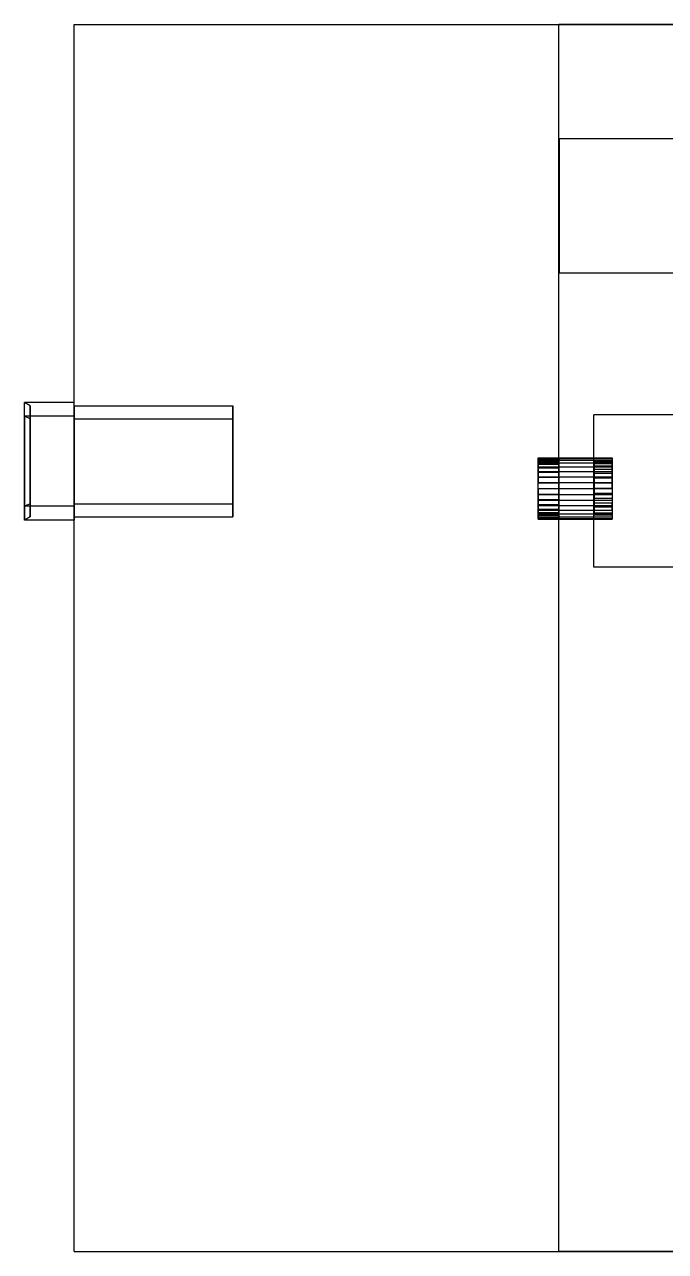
# Model space of a CAD drawing. Extents: x 0.443 to 0.546, y -0.546 to -0.466.
# Drawn here: x 0.4428 to 0.4846, y -0.546 to -0.466 of the extents above; entities that cross this region are included whole.
import ezdxf

# ---------------------------------------------------------------- set-up
doc = ezdxf.new("R2010")
doc.units = 0
doc.header["$MEASUREMENT"] = 0
doc.layers.get('0').update_dxf_attribs({"linetype": 'CONTINUOUS'})

msp = doc.modelspace()

# ---------------------------------------------------------------- linework, layer by layer
for p, q in [((0.445998, -0.545998, -0.545997), (0.445998, -0.465998, -0.545997)), ((0.445998, -0.465998, -0.545997), (0.545998, -0.465998, -0.545997)), ((0.445998, -0.465998, -0.465816), (0.445998, -0.465998, -0.515929)), ((0.445998, -0.465998, -0.545997), (0.445998, -0.465998, -0.515929)), ((0.445998, -0.465998, -0.465816), (0.545998, -0.465998, -0.465816)), ((0.445998, -0.545998, -0.465816), (0.445998, -0.465998, -0.465816)), ((0.477612, -0.545998, -0.465826), (0.477612, -0.465998, -0.465826)), ((0.477612, -0.465998, -0.425925), (0.477612, -0.465998, -0.406246)), ((0.477612, -0.465998, -0.465826), (0.477612, -0.465998, -0.425925)), ((0.477612, -0.545998, -0.406246), (0.477612, -0.465998, -0.406246)), ((0.479905, -0.465998, -0.405997), (0.477612, -0.465998, -0.406246)), ((0.477646, -0.473418, -0.54398), (0.477646, -0.482198, -0.54398)), ((0.477646, -0.473418, -0.54398), (0.477646, -0.473418, -0.489908)), ((0.477646, -0.473418, -0.489908), (0.477646, -0.482198, -0.489908)), ((0.477646, -0.473418, -0.54398), (0.514223, -0.473418, -0.54398)), ((0.477646, -0.473418, -0.489908), (0.514223, -0.473418, -0.489908)), ((0.477646, -0.482198, -0.54398), (0.477646, -0.482198, -0.489908)), ((0.477646, -0.482198, -0.54398), (0.514223, -0.482198, -0.54398)), ((0.477646, -0.482198, -0.489908), (0.514223, -0.482198, -0.489908)), ((0.44314, -0.490851, -0.518015), (0.442767, -0.490636, -0.517665)), ((0.442767, -0.491539, -0.520894), (0.442767, -0.490636, -0.520504)), ((0.442767, -0.490636, -0.520504), (0.442767, -0.490636, -0.517665)), ((0.442767, -0.491539, -0.517301), (0.442767, -0.490636, -0.517665)), ((0.445998, -0.490636, -0.517665), (0.442767, -0.490636, -0.517665)), ((0.445998, -0.490636, -0.520504), (0.442767, -0.490636, -0.520504)), ((0.44314, -0.490851, -0.520158), (0.442767, -0.490636, -0.520504)), ((0.44314, -0.490851, -0.520158), (0.44314, -0.491704, -0.520452)), ((0.44314, -0.490851, -0.520158), (0.44314, -0.490851, -0.518015)), ((0.44314, -0.491704, -0.517741), (0.44314, -0.490851, -0.518015)), ((0.445998, -0.491539, -0.520894), (0.445998, -0.490636, -0.520504)), ((0.445998, -0.490636, -0.520504), (0.445998, -0.490636, -0.517665)), ((0.445998, -0.491539, -0.517301), (0.445998, -0.490636, -0.517665)), ((0.445998, -0.490851, -0.520158), (0.445998, -0.490636, -0.520504)), ((0.445998, -0.490851, -0.520158), (0.445998, -0.491704, -0.520452)), ((0.445998, -0.490851, -0.519086), (0.445998, -0.490851, -0.518015)), ((0.445998, -0.490851, -0.520158), (0.445998, -0.490851, -0.519086)), ((0.445998, -0.491704, -0.517741), (0.445998, -0.490851, -0.518015)), ((0.445998, -0.490851, -0.518015), (0.456345, -0.490851, -0.518015)), ((0.445998, -0.490851, -0.520158), (0.456345, -0.490851, -0.520158)), ((0.456345, -0.490851, -0.520158), (0.456345, -0.491704, -0.520452)), ((0.456345, -0.490851, -0.520158), (0.456345, -0.490851, -0.518015)), ((0.456345, -0.491704, -0.517741), (0.456345, -0.490851, -0.518015)), ((0.44314, -0.491704, -0.520452), (0.442767, -0.491539, -0.520894)), ((0.442767, -0.497412, -0.520894), (0.442767, -0.491539, -0.520894)), ((0.442767, -0.491539, -0.517301), (0.442767, -0.497412, -0.517301)), ((0.445998, -0.491539, -0.517301), (0.442767, -0.491539, -0.517301)), ((0.445998, -0.491539, -0.520894), (0.442767, -0.491539, -0.520894)), ((0.44314, -0.491704, -0.517741), (0.442767, -0.491539, -0.517301)), ((0.44314, -0.497247, -0.520452), (0.44314, -0.491704, -0.520452)), ((0.44314, -0.491704, -0.517741), (0.44314, -0.497247, -0.517741)), ((0.445998, -0.497412, -0.520894), (0.445998, -0.491539, -0.520894)), ((0.445998, -0.491539, -0.517301), (0.445998, -0.497412, -0.517301)), ((0.445998, -0.497247, -0.520452), (0.445998, -0.491704, -0.520452)), ((0.445998, -0.491704, -0.517741), (0.445998, -0.497247, -0.517741)), ((0.445998, -0.491704, -0.517741), (0.456345, -0.491704, -0.517741)), ((0.445998, -0.491704, -0.520452), (0.456345, -0.491704, -0.520452)), ((0.456345, -0.497247, -0.520452), (0.456345, -0.491704, -0.520452)), ((0.456345, -0.491704, -0.517741), (0.456345, -0.497247, -0.517741)), ((0.544715, -0.491457, -0.461241), (0.479905, -0.491457, -0.461241)), ((0.479905, -0.491457, -0.405997), (0.479905, -0.491457, -0.461241)), ((0.476261, -0.494287, -0.428158), (0.476261, -0.494249, -0.427729)), ((0.476261, -0.494249, -0.427729), (0.476261, -0.494287, -0.4273)), ((0.476261, -0.494249, -0.427729), (0.477612, -0.494249, -0.427729)), ((0.476261, -0.494401, -0.428571), (0.476261, -0.494287, -0.428158)), ((0.476261, -0.494287, -0.4273), (0.476261, -0.494401, -0.426887)), ((0.476261, -0.494287, -0.428158), (0.477612, -0.494287, -0.428158)), ((0.476261, -0.494287, -0.4273), (0.477612, -0.494287, -0.4273)), ((0.476261, -0.494383, -0.428138), (0.476261, -0.494346, -0.427729)), ((0.476261, -0.494346, -0.427729), (0.476261, -0.494383, -0.427321)), ((0.476261, -0.494346, -0.427729), (0.477612, -0.494346, -0.427729)), ((0.476261, -0.494491, -0.42853), (0.476261, -0.494383, -0.428138)), ((0.476261, -0.494383, -0.427321), (0.476261, -0.494491, -0.426928)), ((0.476261, -0.494383, -0.427321), (0.477612, -0.494383, -0.427321)), ((0.476261, -0.494383, -0.428138), (0.477612, -0.494383, -0.428138)), ((0.477612, -0.494287, -0.4273), (0.477612, -0.494249, -0.427729)), ((0.477612, -0.494249, -0.427729), (0.477612, -0.494287, -0.428158)), ((0.477612, -0.494249, -0.427729), (0.481103, -0.494249, -0.427729)), ((0.477612, -0.494287, -0.4273), (0.477612, -0.494401, -0.426887)), ((0.477612, -0.494287, -0.428158), (0.477612, -0.494401, -0.428571)), ((0.477612, -0.494287, -0.4273), (0.481103, -0.494287, -0.4273)), ((0.477612, -0.494287, -0.428158), (0.481103, -0.494287, -0.428158)), ((0.477612, -0.494383, -0.427321), (0.477612, -0.494346, -0.427729)), ((0.477612, -0.494346, -0.427729), (0.477612, -0.494383, -0.428138)), ((0.477612, -0.494383, -0.427321), (0.477612, -0.494491, -0.426928)), ((0.477612, -0.494383, -0.428138), (0.477612, -0.494491, -0.42853)), ((0.481103, -0.494287, -0.4273), (0.481103, -0.494249, -0.427729)), ((0.481103, -0.494249, -0.427729), (0.481103, -0.494287, -0.428158)), ((0.481103, -0.494287, -0.4273), (0.481103, -0.494401, -0.426887)), ((0.481103, -0.494287, -0.428158), (0.481103, -0.494401, -0.428571)), ((0.476261, -0.494585, -0.428952), (0.476261, -0.494401, -0.428571)), ((0.476261, -0.494401, -0.426887), (0.476261, -0.494585, -0.426507)), ((0.476261, -0.494401, -0.428571), (0.477612, -0.494401, -0.428571)), ((0.476261, -0.494401, -0.426887), (0.477612, -0.494401, -0.426887)), ((0.476261, -0.494666, -0.428892), (0.476261, -0.494491, -0.42853)), ((0.476261, -0.494491, -0.426928), (0.476261, -0.494666, -0.426566)), ((0.476261, -0.494491, -0.426928), (0.477612, -0.494491, -0.426928)), ((0.476261, -0.494491, -0.42853), (0.477612, -0.494491, -0.42853)), ((0.476261, -0.494833, -0.429285), (0.476261, -0.494585, -0.428952)), ((0.476261, -0.494585, -0.426507), (0.476261, -0.494833, -0.426173)), ((0.476261, -0.494585, -0.428952), (0.477612, -0.494585, -0.428952)), ((0.476261, -0.494585, -0.426507), (0.477612, -0.494585, -0.426507)), ((0.476261, -0.494902, -0.429209), (0.476261, -0.494666, -0.428892)), ((0.476261, -0.494666, -0.426566), (0.476261, -0.494902, -0.426249)), ((0.476261, -0.494666, -0.426566), (0.477612, -0.494666, -0.426566)), ((0.476261, -0.494666, -0.428892), (0.477612, -0.494666, -0.428892)), ((0.476261, -0.495136, -0.429559), (0.476261, -0.494833, -0.429285)), ((0.476261, -0.494833, -0.426173), (0.476261, -0.495136, -0.4259)), ((0.476261, -0.494833, -0.429285), (0.477612, -0.494833, -0.429285)), ((0.476261, -0.494833, -0.426173), (0.477612, -0.494833, -0.426173)), ((0.476261, -0.49519, -0.429469), (0.476261, -0.494902, -0.429209)), ((0.476261, -0.494902, -0.426249), (0.476261, -0.49519, -0.425989)), ((0.476261, -0.494902, -0.426249), (0.477612, -0.494902, -0.426249)), ((0.476261, -0.494902, -0.429209), (0.477612, -0.494902, -0.429209)), ((0.476261, -0.495481, -0.429762), (0.476261, -0.495136, -0.429559)), ((0.476261, -0.495136, -0.4259), (0.476261, -0.495481, -0.425696)), ((0.476261, -0.495136, -0.429559), (0.477612, -0.495136, -0.429559)), ((0.476261, -0.495136, -0.4259), (0.477612, -0.495136, -0.4259)), ((0.476261, -0.495518, -0.429663), (0.476261, -0.49519, -0.429469)), ((0.476261, -0.49519, -0.425989), (0.476261, -0.495518, -0.425796)), ((0.476261, -0.49519, -0.425989), (0.477612, -0.49519, -0.425989)), ((0.476261, -0.49519, -0.429469), (0.477612, -0.49519, -0.429469)), ((0.477612, -0.494401, -0.426887), (0.477612, -0.494585, -0.426507)), ((0.477612, -0.494401, -0.428571), (0.477612, -0.494585, -0.428952)), ((0.477612, -0.494401, -0.426887), (0.481103, -0.494401, -0.426887)), ((0.477612, -0.494401, -0.428571), (0.481103, -0.494401, -0.428571)), ((0.477612, -0.494491, -0.426928), (0.477612, -0.494666, -0.426566)), ((0.477612, -0.494491, -0.42853), (0.477612, -0.494666, -0.428892)), ((0.477612, -0.494833, -0.426173), (0.477612, -0.494585, -0.426507)), ((0.477612, -0.494585, -0.428952), (0.477612, -0.494833, -0.429285)), ((0.477612, -0.494585, -0.428952), (0.481103, -0.494585, -0.428952)), ((0.477612, -0.494585, -0.426507), (0.481103, -0.494585, -0.426507)), ((0.477612, -0.494902, -0.426249), (0.477612, -0.494666, -0.426566)), ((0.477612, -0.494666, -0.428892), (0.477612, -0.494902, -0.429209)), ((0.477612, -0.495108, -0.425925), (0.477612, -0.494833, -0.426173)), ((0.477612, -0.494833, -0.429285), (0.477612, -0.495136, -0.429559)), ((0.477612, -0.494833, -0.429285), (0.481103, -0.494833, -0.429285)), ((0.477612, -0.494833, -0.426173), (0.481103, -0.494833, -0.426173)), ((0.477612, -0.49519, -0.425989), (0.477612, -0.494902, -0.426249)), ((0.477612, -0.494902, -0.429209), (0.477612, -0.49519, -0.429469)), ((0.477612, -0.495108, -0.425925), (0.477612, -0.495136, -0.4259)), ((0.477612, -0.495481, -0.425696), (0.477612, -0.495136, -0.4259)), ((0.477612, -0.495136, -0.429559), (0.477612, -0.495481, -0.429762)), ((0.477612, -0.495136, -0.4259), (0.481103, -0.495136, -0.4259)), ((0.477612, -0.495136, -0.429559), (0.481103, -0.495136, -0.429559)), ((0.477612, -0.495518, -0.425796), (0.477612, -0.49519, -0.425989)), ((0.477612, -0.49519, -0.429469), (0.477612, -0.495518, -0.429663)), ((0.479919, -0.49454, -0.427342), (0.479919, -0.494507, -0.427715)), ((0.479919, -0.494507, -0.427715), (0.479919, -0.49454, -0.428089)), ((0.481103, -0.494507, -0.427715), (0.479919, -0.494507, -0.427715)), ((0.479919, -0.49454, -0.427342), (0.479919, -0.494639, -0.426982)), ((0.479919, -0.49454, -0.428089), (0.479919, -0.494639, -0.428449)), ((0.481103, -0.49454, -0.427342), (0.479919, -0.49454, -0.427342)), ((0.481103, -0.49454, -0.428089), (0.479919, -0.49454, -0.428089)), ((0.479919, -0.494639, -0.426982), (0.479919, -0.4948, -0.426651)), ((0.479919, -0.494639, -0.428449), (0.479919, -0.4948, -0.42878)), ((0.481103, -0.494639, -0.426982), (0.479919, -0.494639, -0.426982)), ((0.481103, -0.494639, -0.428449), (0.479919, -0.494639, -0.428449)), ((0.479919, -0.495016, -0.426361), (0.479919, -0.4948, -0.426651)), ((0.479919, -0.4948, -0.42878), (0.479919, -0.495016, -0.42907)), ((0.481103, -0.4948, -0.42878), (0.479919, -0.4948, -0.42878)), ((0.481103, -0.4948, -0.426651), (0.479919, -0.4948, -0.426651)), ((0.479919, -0.495279, -0.426123), (0.479919, -0.495016, -0.426361)), ((0.479919, -0.495016, -0.42907), (0.479919, -0.495279, -0.429308)), ((0.481103, -0.495016, -0.42907), (0.479919, -0.495016, -0.42907)), ((0.481103, -0.495016, -0.426361), (0.479919, -0.495016, -0.426361)), ((0.481103, -0.494401, -0.426887), (0.481103, -0.494585, -0.426507)), ((0.481103, -0.494401, -0.428571), (0.481103, -0.494585, -0.428952)), ((0.481103, -0.49454, -0.427342), (0.481103, -0.494507, -0.427715)), ((0.481103, -0.494507, -0.427715), (0.481103, -0.49454, -0.428089)), ((0.481103, -0.49454, -0.427342), (0.481103, -0.494639, -0.426982)), ((0.481103, -0.49454, -0.428089), (0.481103, -0.494639, -0.428449)), ((0.481103, -0.494833, -0.426173), (0.481103, -0.494585, -0.426507)), ((0.481103, -0.494585, -0.428952), (0.481103, -0.494833, -0.429285)), ((0.481103, -0.494639, -0.426982), (0.481103, -0.4948, -0.426651)), ((0.481103, -0.494639, -0.428449), (0.481103, -0.4948, -0.42878)), ((0.481103, -0.495016, -0.426361), (0.481103, -0.4948, -0.426651)), ((0.481103, -0.4948, -0.42878), (0.481103, -0.495016, -0.42907)), ((0.481103, -0.495136, -0.4259), (0.481103, -0.494833, -0.426173)), ((0.481103, -0.494833, -0.429285), (0.481103, -0.495136, -0.429559)), ((0.481103, -0.495279, -0.426123), (0.481103, -0.495016, -0.426361)), ((0.481103, -0.495016, -0.42907), (0.481103, -0.495279, -0.429308)), ((0.481103, -0.495481, -0.425696), (0.481103, -0.495136, -0.4259)), ((0.481103, -0.495136, -0.429559), (0.481103, -0.495481, -0.429762)), ((0.476261, -0.495855, -0.429887), (0.476261, -0.495481, -0.429762)), ((0.476261, -0.495481, -0.425696), (0.476261, -0.495855, -0.425571)), ((0.476261, -0.495481, -0.429762), (0.477612, -0.495481, -0.429762)), ((0.476261, -0.495481, -0.425696), (0.477612, -0.495481, -0.425696)), ((0.476261, -0.495874, -0.429782), (0.476261, -0.495518, -0.429663)), ((0.476261, -0.495518, -0.425796), (0.476261, -0.495874, -0.425676)), ((0.476261, -0.495518, -0.429663), (0.477612, -0.495518, -0.429663)), ((0.476261, -0.495518, -0.425796), (0.477612, -0.495518, -0.425796)), ((0.476261, -0.496244, -0.42993), (0.476261, -0.495855, -0.429887)), ((0.476261, -0.496244, -0.425529), (0.476261, -0.495855, -0.425571)), ((0.476261, -0.495855, -0.429887), (0.477612, -0.495855, -0.429887)), ((0.476261, -0.495855, -0.425571), (0.477612, -0.495855, -0.425571)), ((0.476261, -0.496244, -0.429822), (0.476261, -0.495874, -0.429782)), ((0.476261, -0.496244, -0.425636), (0.476261, -0.495874, -0.425676)), ((0.476261, -0.495874, -0.429782), (0.477612, -0.495874, -0.429782)), ((0.476261, -0.495874, -0.425676), (0.477612, -0.495874, -0.425676)), ((0.477612, -0.495855, -0.425571), (0.477612, -0.495481, -0.425696)), ((0.477612, -0.495481, -0.429762), (0.477612, -0.495855, -0.429887)), ((0.477612, -0.495481, -0.429762), (0.481103, -0.495481, -0.429762)), ((0.477612, -0.495481, -0.425696), (0.481103, -0.495481, -0.425696)), ((0.477612, -0.495874, -0.425676), (0.477612, -0.495518, -0.425796)), ((0.477612, -0.495518, -0.429663), (0.477612, -0.495874, -0.429782)), ((0.477612, -0.496244, -0.425529), (0.477612, -0.495855, -0.425571)), ((0.477612, -0.495855, -0.429887), (0.477612, -0.496244, -0.42993)), ((0.477612, -0.495855, -0.429887), (0.481103, -0.495855, -0.429887)), ((0.477612, -0.495855, -0.425571), (0.481103, -0.495855, -0.425571)), ((0.477612, -0.496244, -0.425636), (0.477612, -0.495874, -0.425676)), ((0.477612, -0.495874, -0.429782), (0.477612, -0.496244, -0.429822)), ((0.479919, -0.49558, -0.425946), (0.479919, -0.495279, -0.426123)), ((0.479919, -0.495279, -0.429308), (0.479919, -0.49558, -0.429485)), ((0.481103, -0.495279, -0.429308), (0.479919, -0.495279, -0.429308)), ((0.481103, -0.495279, -0.426123), (0.479919, -0.495279, -0.426123)), ((0.479919, -0.495906, -0.425837), (0.479919, -0.49558, -0.425946)), ((0.479919, -0.49558, -0.429485), (0.479919, -0.495906, -0.429594)), ((0.481103, -0.49558, -0.429485), (0.479919, -0.49558, -0.429485)), ((0.481103, -0.49558, -0.425946), (0.479919, -0.49558, -0.425946)), ((0.479919, -0.496244, -0.4258), (0.479919, -0.495906, -0.425837)), ((0.479919, -0.495906, -0.429594), (0.479919, -0.496244, -0.429631)), ((0.481103, -0.495906, -0.425837), (0.479919, -0.495906, -0.425837)), ((0.481103, -0.495906, -0.429594), (0.479919, -0.495906, -0.429594)), ((0.481103, -0.49558, -0.425946), (0.481103, -0.495279, -0.426123)), ((0.481103, -0.495279, -0.429308), (0.481103, -0.49558, -0.429485)), ((0.481103, -0.495855, -0.425571), (0.481103, -0.495481, -0.425696)), ((0.481103, -0.495481, -0.429762), (0.481103, -0.495855, -0.429887)), ((0.481103, -0.495906, -0.425837), (0.481103, -0.49558, -0.425946)), ((0.481103, -0.49558, -0.429485), (0.481103, -0.495906, -0.429594)), ((0.481103, -0.496244, -0.425529), (0.481103, -0.495855, -0.425571)), ((0.481103, -0.495855, -0.429887), (0.481103, -0.496244, -0.42993)), ((0.481103, -0.496244, -0.4258), (0.481103, -0.495906, -0.425837)), ((0.481103, -0.495906, -0.429594), (0.481103, -0.496244, -0.429631)), ((0.476261, -0.496244, -0.425529), (0.476261, -0.496634, -0.425571)), ((0.476261, -0.496634, -0.429887), (0.476261, -0.496244, -0.42993)), ((0.476261, -0.496244, -0.425636), (0.476261, -0.496615, -0.425676)), ((0.476261, -0.496615, -0.429782), (0.476261, -0.496244, -0.429822)), ((0.476261, -0.496244, -0.42993), (0.477612, -0.496244, -0.42993)), ((0.476261, -0.496244, -0.425636), (0.477612, -0.496244, -0.425636)), ((0.476261, -0.496244, -0.429822), (0.477612, -0.496244, -0.429822)), ((0.476261, -0.496244, -0.425529), (0.477612, -0.496244, -0.425529)), ((0.476261, -0.496615, -0.425676), (0.476261, -0.496971, -0.425796)), ((0.476261, -0.496971, -0.429663), (0.476261, -0.496615, -0.429782)), ((0.476261, -0.496615, -0.429782), (0.477612, -0.496615, -0.429782)), ((0.476261, -0.496615, -0.425676), (0.477612, -0.496615, -0.425676)), ((0.476261, -0.496634, -0.425571), (0.476261, -0.497008, -0.425696)), ((0.476261, -0.497008, -0.429762), (0.476261, -0.496634, -0.429887)), ((0.476261, -0.496634, -0.429887), (0.477612, -0.496634, -0.429887)), ((0.476261, -0.496634, -0.425571), (0.477612, -0.496634, -0.425571)), ((0.477612, -0.496244, -0.425529), (0.477612, -0.496634, -0.425571)), ((0.477612, -0.496244, -0.425636), (0.477612, -0.496615, -0.425676)), ((0.477612, -0.496244, -0.429822), (0.477612, -0.496615, -0.429782)), ((0.477612, -0.496244, -0.42993), (0.477612, -0.496634, -0.429887)), ((0.477612, -0.496244, -0.42993), (0.481103, -0.496244, -0.42993)), ((0.477612, -0.496244, -0.425529), (0.481103, -0.496244, -0.425529)), ((0.477612, -0.496971, -0.425796), (0.477612, -0.496615, -0.425676)), ((0.477612, -0.496615, -0.429782), (0.477612, -0.496971, -0.429663)), ((0.477612, -0.496634, -0.425571), (0.477612, -0.497008, -0.425696)), ((0.477612, -0.496634, -0.429887), (0.477612, -0.497008, -0.429762)), ((0.477612, -0.496634, -0.425571), (0.481103, -0.496634, -0.425571)), ((0.477612, -0.496634, -0.429887), (0.481103, -0.496634, -0.429887)), ((0.479919, -0.496244, -0.4258), (0.479919, -0.496583, -0.425837)), ((0.479919, -0.496244, -0.429631), (0.479919, -0.496583, -0.429594)), ((0.481103, -0.496244, -0.4258), (0.479919, -0.496244, -0.4258)), ((0.481103, -0.496244, -0.429631), (0.479919, -0.496244, -0.429631)), ((0.479919, -0.496583, -0.425837), (0.479919, -0.496909, -0.425946)), ((0.479919, -0.496583, -0.429594), (0.479919, -0.496909, -0.429485)), ((0.481103, -0.496583, -0.425837), (0.479919, -0.496583, -0.425837)), ((0.481103, -0.496583, -0.429594), (0.479919, -0.496583, -0.429594)), ((0.481103, -0.496244, -0.425529), (0.481103, -0.496634, -0.425571)), ((0.481103, -0.496244, -0.42993), (0.481103, -0.496634, -0.429887)), ((0.481103, -0.496244, -0.4258), (0.481103, -0.496583, -0.425837)), ((0.481103, -0.496244, -0.429631), (0.481103, -0.496583, -0.429594)), ((0.481103, -0.496583, -0.425837), (0.481103, -0.496909, -0.425946)), ((0.481103, -0.496583, -0.429594), (0.481103, -0.496909, -0.429485)), ((0.481103, -0.496634, -0.425571), (0.481103, -0.497008, -0.425696)), ((0.481103, -0.496634, -0.429887), (0.481103, -0.497008, -0.429762)), ((0.44314, -0.497247, -0.517741), (0.442767, -0.497412, -0.517301)), ((0.44314, -0.497247, -0.520452), (0.442767, -0.497412, -0.520894)), ((0.442767, -0.498315, -0.520504), (0.442767, -0.497412, -0.520894)), ((0.442767, -0.497412, -0.517301), (0.442767, -0.498315, -0.517665)), ((0.445998, -0.497412, -0.517301), (0.442767, -0.497412, -0.517301)), ((0.445998, -0.497412, -0.520894), (0.442767, -0.497412, -0.520894)), ((0.44314, -0.4981, -0.520158), (0.44314, -0.497247, -0.520452)), ((0.44314, -0.497247, -0.517741), (0.44314, -0.4981, -0.518015)), ((0.445998, -0.4981, -0.520158), (0.445998, -0.497247, -0.520452)), ((0.445998, -0.497247, -0.517741), (0.445998, -0.4981, -0.518015)), ((0.445998, -0.497247, -0.517741), (0.456345, -0.497247, -0.517741)), ((0.445998, -0.497247, -0.520452), (0.456345, -0.497247, -0.520452)), ((0.445998, -0.498315, -0.520504), (0.445998, -0.497412, -0.520894)), ((0.445998, -0.497412, -0.517301), (0.445998, -0.498315, -0.517665)), ((0.456345, -0.4981, -0.520158), (0.456345, -0.497247, -0.520452)), ((0.456345, -0.497247, -0.517741), (0.456345, -0.4981, -0.518015)), ((0.476261, -0.496971, -0.425796), (0.476261, -0.497299, -0.425989)), ((0.476261, -0.497299, -0.429469), (0.476261, -0.496971, -0.429663)), ((0.476261, -0.496971, -0.429663), (0.477612, -0.496971, -0.429663)), ((0.476261, -0.496971, -0.425796), (0.477612, -0.496971, -0.425796)), ((0.476261, -0.497008, -0.425696), (0.476261, -0.497353, -0.4259)), ((0.476261, -0.497353, -0.429559), (0.476261, -0.497008, -0.429762)), ((0.476261, -0.497008, -0.425696), (0.477612, -0.497008, -0.425696)), ((0.476261, -0.497008, -0.429762), (0.477612, -0.497008, -0.429762)), ((0.476261, -0.497299, -0.425989), (0.476261, -0.497587, -0.426249)), ((0.476261, -0.497587, -0.429209), (0.476261, -0.497299, -0.429469)), ((0.476261, -0.497299, -0.429469), (0.477612, -0.497299, -0.429469)), ((0.476261, -0.497299, -0.425989), (0.477612, -0.497299, -0.425989)), ((0.476261, -0.497353, -0.4259), (0.476261, -0.497656, -0.426173)), ((0.476261, -0.497656, -0.429285), (0.476261, -0.497353, -0.429559)), ((0.476261, -0.497353, -0.4259), (0.477612, -0.497353, -0.4259)), ((0.476261, -0.497353, -0.429559), (0.477612, -0.497353, -0.429559)), ((0.476261, -0.497587, -0.426249), (0.476261, -0.497823, -0.426566)), ((0.476261, -0.497823, -0.428892), (0.476261, -0.497587, -0.429209)), ((0.476261, -0.497587, -0.429209), (0.477612, -0.497587, -0.429209)), ((0.476261, -0.497587, -0.426249), (0.477612, -0.497587, -0.426249)), ((0.477612, -0.496971, -0.425796), (0.477612, -0.497299, -0.425989)), ((0.477612, -0.496971, -0.429663), (0.477612, -0.497299, -0.429469)), ((0.477612, -0.497008, -0.425696), (0.477612, -0.497353, -0.4259)), ((0.477612, -0.497008, -0.429762), (0.477612, -0.497353, -0.429559)), ((0.477612, -0.497008, -0.425696), (0.481103, -0.497008, -0.425696)), ((0.477612, -0.497008, -0.429762), (0.481103, -0.497008, -0.429762)), ((0.477612, -0.497299, -0.425989), (0.477612, -0.497587, -0.426249)), ((0.477612, -0.497587, -0.429209), (0.477612, -0.497299, -0.429469)), ((0.477612, -0.497353, -0.4259), (0.477612, -0.497381, -0.425925)), ((0.477612, -0.497656, -0.429285), (0.477612, -0.497353, -0.429559)), ((0.477612, -0.497353, -0.429559), (0.481103, -0.497353, -0.429559)), ((0.477612, -0.497353, -0.4259), (0.481103, -0.497353, -0.4259)), ((0.477612, -0.497381, -0.425925), (0.477612, -0.497656, -0.426173)), ((0.477612, -0.497587, -0.426249), (0.477612, -0.497823, -0.426566)), ((0.477612, -0.497587, -0.429209), (0.477612, -0.497823, -0.428892)), ((0.479919, -0.496909, -0.425946), (0.479919, -0.49721, -0.426123)), ((0.479919, -0.496909, -0.429485), (0.479919, -0.49721, -0.429308)), ((0.481103, -0.496909, -0.425946), (0.479919, -0.496909, -0.425946)), ((0.481103, -0.496909, -0.429485), (0.479919, -0.496909, -0.429485)), ((0.479919, -0.49721, -0.426123), (0.479919, -0.497473, -0.426361)), ((0.479919, -0.497473, -0.42907), (0.479919, -0.49721, -0.429308)), ((0.481103, -0.49721, -0.429308), (0.479919, -0.49721, -0.429308)), ((0.481103, -0.49721, -0.426123), (0.479919, -0.49721, -0.426123)), ((0.479919, -0.497473, -0.426361), (0.479919, -0.497689, -0.426651)), ((0.479919, -0.497473, -0.42907), (0.479919, -0.497689, -0.42878)), ((0.481103, -0.497473, -0.42907), (0.479919, -0.497473, -0.42907)), ((0.481103, -0.497473, -0.426361), (0.479919, -0.497473, -0.426361)), ((0.481103, -0.496909, -0.425946), (0.481103, -0.49721, -0.426123)), ((0.481103, -0.496909, -0.429485), (0.481103, -0.49721, -0.429308)), ((0.481103, -0.497008, -0.425696), (0.481103, -0.497353, -0.4259)), ((0.481103, -0.497008, -0.429762), (0.481103, -0.497353, -0.429559)), ((0.481103, -0.49721, -0.426123), (0.481103, -0.497473, -0.426361)), ((0.481103, -0.497473, -0.42907), (0.481103, -0.49721, -0.429308)), ((0.481103, -0.497353, -0.4259), (0.481103, -0.497656, -0.426173)), ((0.481103, -0.497656, -0.429285), (0.481103, -0.497353, -0.429559)), ((0.481103, -0.497473, -0.426361), (0.481103, -0.497689, -0.426651)), ((0.481103, -0.497473, -0.42907), (0.481103, -0.497689, -0.42878)), ((0.44314, -0.4981, -0.518015), (0.442767, -0.498315, -0.517665)), ((0.44314, -0.4981, -0.520158), (0.442767, -0.498315, -0.520504)), ((0.442767, -0.498315, -0.520504), (0.442767, -0.498315, -0.517665)), ((0.445998, -0.498315, -0.517665), (0.442767, -0.498315, -0.517665)), ((0.445998, -0.498315, -0.520504), (0.442767, -0.498315, -0.520504)), ((0.44314, -0.4981, -0.520158), (0.44314, -0.4981, -0.518015)), ((0.445998, -0.4981, -0.518015), (0.445998, -0.4981, -0.519086)), ((0.445998, -0.4981, -0.520158), (0.445998, -0.4981, -0.519086)), ((0.445998, -0.4981, -0.518015), (0.456345, -0.4981, -0.518015)), ((0.445998, -0.4981, -0.520158), (0.456345, -0.4981, -0.520158)), ((0.445998, -0.4981, -0.520158), (0.445998, -0.498315, -0.520504)), ((0.445998, -0.498315, -0.520504), (0.445998, -0.498315, -0.517665)), ((0.456345, -0.4981, -0.520158), (0.456345, -0.4981, -0.518015)), ((0.476261, -0.497656, -0.426173), (0.476261, -0.497904, -0.426507)), ((0.476261, -0.497904, -0.428952), (0.476261, -0.497656, -0.429285)), ((0.476261, -0.497656, -0.426173), (0.477612, -0.497656, -0.426173)), ((0.476261, -0.497656, -0.429285), (0.477612, -0.497656, -0.429285)), ((0.476261, -0.497823, -0.426566), (0.476261, -0.497998, -0.426928)), ((0.476261, -0.497998, -0.42853), (0.476261, -0.497823, -0.428892)), ((0.476261, -0.497823, -0.428892), (0.477612, -0.497823, -0.428892)), ((0.476261, -0.497823, -0.426566), (0.477612, -0.497823, -0.426566)), ((0.476261, -0.497904, -0.426507), (0.476261, -0.498088, -0.426887)), ((0.476261, -0.498088, -0.428571), (0.476261, -0.497904, -0.428952)), ((0.476261, -0.497904, -0.426507), (0.477612, -0.497904, -0.426507)), ((0.476261, -0.497904, -0.428952), (0.477612, -0.497904, -0.428952)), ((0.476261, -0.497998, -0.426928), (0.476261, -0.498106, -0.427321)), ((0.476261, -0.498106, -0.428138), (0.476261, -0.497998, -0.42853)), ((0.476261, -0.497998, -0.426928), (0.477612, -0.497998, -0.426928)), ((0.476261, -0.497998, -0.42853), (0.477612, -0.497998, -0.42853)), ((0.476261, -0.498088, -0.426887), (0.476261, -0.498202, -0.4273)), ((0.476261, -0.498202, -0.428158), (0.476261, -0.498088, -0.428571)), ((0.476261, -0.498088, -0.426887), (0.477612, -0.498088, -0.426887)), ((0.476261, -0.498088, -0.428571), (0.477612, -0.498088, -0.428571)), ((0.476261, -0.498106, -0.427321), (0.476261, -0.498143, -0.427729)), ((0.476261, -0.498143, -0.427729), (0.476261, -0.498106, -0.428138)), ((0.476261, -0.498106, -0.428138), (0.477612, -0.498106, -0.428138)), ((0.476261, -0.498106, -0.427321), (0.477612, -0.498106, -0.427321)), ((0.476261, -0.498143, -0.427729), (0.477612, -0.498143, -0.427729)), ((0.476261, -0.498202, -0.4273), (0.476261, -0.49824, -0.427729)), ((0.476261, -0.49824, -0.427729), (0.476261, -0.498202, -0.428158)), ((0.476261, -0.498202, -0.4273), (0.477612, -0.498202, -0.4273)), ((0.476261, -0.498202, -0.428158), (0.477612, -0.498202, -0.428158)), ((0.476261, -0.49824, -0.427729), (0.477612, -0.49824, -0.427729)), ((0.477612, -0.497656, -0.426173), (0.477612, -0.497904, -0.426507)), ((0.477612, -0.497656, -0.429285), (0.477612, -0.497904, -0.428952)), ((0.477612, -0.497656, -0.426173), (0.481103, -0.497656, -0.426173)), ((0.477612, -0.497656, -0.429285), (0.481103, -0.497656, -0.429285)), ((0.477612, -0.497823, -0.426566), (0.477612, -0.497998, -0.426928)), ((0.477612, -0.497823, -0.428892), (0.477612, -0.497998, -0.42853)), ((0.477612, -0.497904, -0.426507), (0.477612, -0.498088, -0.426887)), ((0.477612, -0.497904, -0.428952), (0.477612, -0.498088, -0.428571)), ((0.477612, -0.497904, -0.426507), (0.481103, -0.497904, -0.426507)), ((0.477612, -0.497904, -0.428952), (0.481103, -0.497904, -0.428952)), ((0.477612, -0.497998, -0.426928), (0.477612, -0.498106, -0.427321)), ((0.477612, -0.497998, -0.42853), (0.477612, -0.498106, -0.428138)), ((0.477612, -0.498088, -0.426887), (0.477612, -0.498202, -0.4273)), ((0.477612, -0.498088, -0.428571), (0.477612, -0.498202, -0.428158)), ((0.477612, -0.498088, -0.426887), (0.481103, -0.498088, -0.426887)), ((0.477612, -0.498088, -0.428571), (0.481103, -0.498088, -0.428571)), ((0.477612, -0.498106, -0.427321), (0.477612, -0.498143, -0.427729)), ((0.477612, -0.498143, -0.427729), (0.477612, -0.498106, -0.428138)), ((0.477612, -0.498202, -0.4273), (0.477612, -0.49824, -0.427729)), ((0.477612, -0.49824, -0.427729), (0.477612, -0.498202, -0.428158)), ((0.477612, -0.498202, -0.4273), (0.481103, -0.498202, -0.4273)), ((0.477612, -0.498202, -0.428158), (0.481103, -0.498202, -0.428158)), ((0.477612, -0.49824, -0.427729), (0.481103, -0.49824, -0.427729)), ((0.479919, -0.497689, -0.426651), (0.479919, -0.49785, -0.426982)), ((0.479919, -0.497689, -0.42878), (0.479919, -0.49785, -0.428449)), ((0.481103, -0.497689, -0.42878), (0.479919, -0.497689, -0.42878)), ((0.481103, -0.497689, -0.426651), (0.479919, -0.497689, -0.426651)), ((0.479919, -0.49785, -0.426982), (0.479919, -0.497949, -0.427342)), ((0.479919, -0.49785, -0.428449), (0.479919, -0.497949, -0.428089)), ((0.481103, -0.49785, -0.428449), (0.479919, -0.49785, -0.428449)), ((0.481103, -0.49785, -0.426982), (0.479919, -0.49785, -0.426982)), ((0.479919, -0.497949, -0.427342), (0.479919, -0.497982, -0.427715)), ((0.479919, -0.497982, -0.427715), (0.479919, -0.497949, -0.428089)), ((0.481103, -0.497949, -0.428089), (0.479919, -0.497949, -0.428089)), ((0.481103, -0.497949, -0.427342), (0.479919, -0.497949, -0.427342)), ((0.481103, -0.497982, -0.427715), (0.479919, -0.497982, -0.427715)), ((0.481103, -0.497656, -0.426173), (0.481103, -0.497904, -0.426507)), ((0.481103, -0.497656, -0.429285), (0.481103, -0.497904, -0.428952)), ((0.481103, -0.497689, -0.426651), (0.481103, -0.49785, -0.426982)), ((0.481103, -0.497689, -0.42878), (0.481103, -0.49785, -0.428449)), ((0.481103, -0.49785, -0.426982), (0.481103, -0.497949, -0.427342)), ((0.481103, -0.49785, -0.428449), (0.481103, -0.497949, -0.428089)), ((0.481103, -0.497904, -0.426507), (0.481103, -0.498088, -0.426887)), ((0.481103, -0.497904, -0.428952), (0.481103, -0.498088, -0.428571)), ((0.481103, -0.497949, -0.427342), (0.481103, -0.497982, -0.427715)), ((0.481103, -0.497982, -0.427715), (0.481103, -0.497949, -0.428089)), ((0.481103, -0.498088, -0.426887), (0.481103, -0.498202, -0.4273)), ((0.481103, -0.498088, -0.428571), (0.481103, -0.498202, -0.428158)), ((0.481103, -0.498202, -0.4273), (0.481103, -0.49824, -0.427729)), ((0.481103, -0.49824, -0.427729), (0.481103, -0.498202, -0.428158)), ((0.544715, -0.501386, -0.461241), (0.479905, -0.501386, -0.461241)), ((0.479905, -0.501386, -0.405997), (0.479905, -0.501386, -0.461241)), ((0.445998, -0.545998, -0.545997), (0.545998, -0.545998, -0.545997)), ((0.445998, -0.545998, -0.545997), (0.445998, -0.545998, -0.515929)), ((0.445998, -0.545998, -0.515929), (0.445998, -0.545998, -0.465816)), ((0.445998, -0.545998, -0.465816), (0.545998, -0.545998, -0.465816)), ((0.477612, -0.545998, -0.425925), (0.477612, -0.545998, -0.406246)), ((0.477612, -0.545998, -0.465826), (0.477612, -0.545998, -0.425925)), ((0.479905, -0.545998, -0.405997), (0.477612, -0.545998, -0.406246))]:
    msp.add_line(p, q)
at = {"linetype": 'Continuous'}
for p, q in [((0.4879, -0.465998, -0.405997), (0.479905, -0.465998, -0.405997)), ((0.4879, -0.491457, -0.405997), (0.479905, -0.491457, -0.405997)), ((0.479905, -0.501386, -0.405997), (0.479905, -0.491457, -0.405997)), ((0.479905, -0.501386, -0.461241), (0.479905, -0.491457, -0.461241)), ((0.4879, -0.501386, -0.405997), (0.479905, -0.501386, -0.405997)), ((0.4879, -0.545998, -0.405997), (0.479905, -0.545998, -0.405997))]:
    msp.add_line(p, q, dxfattribs=at)

doc.saveas('drawing.dxf')
